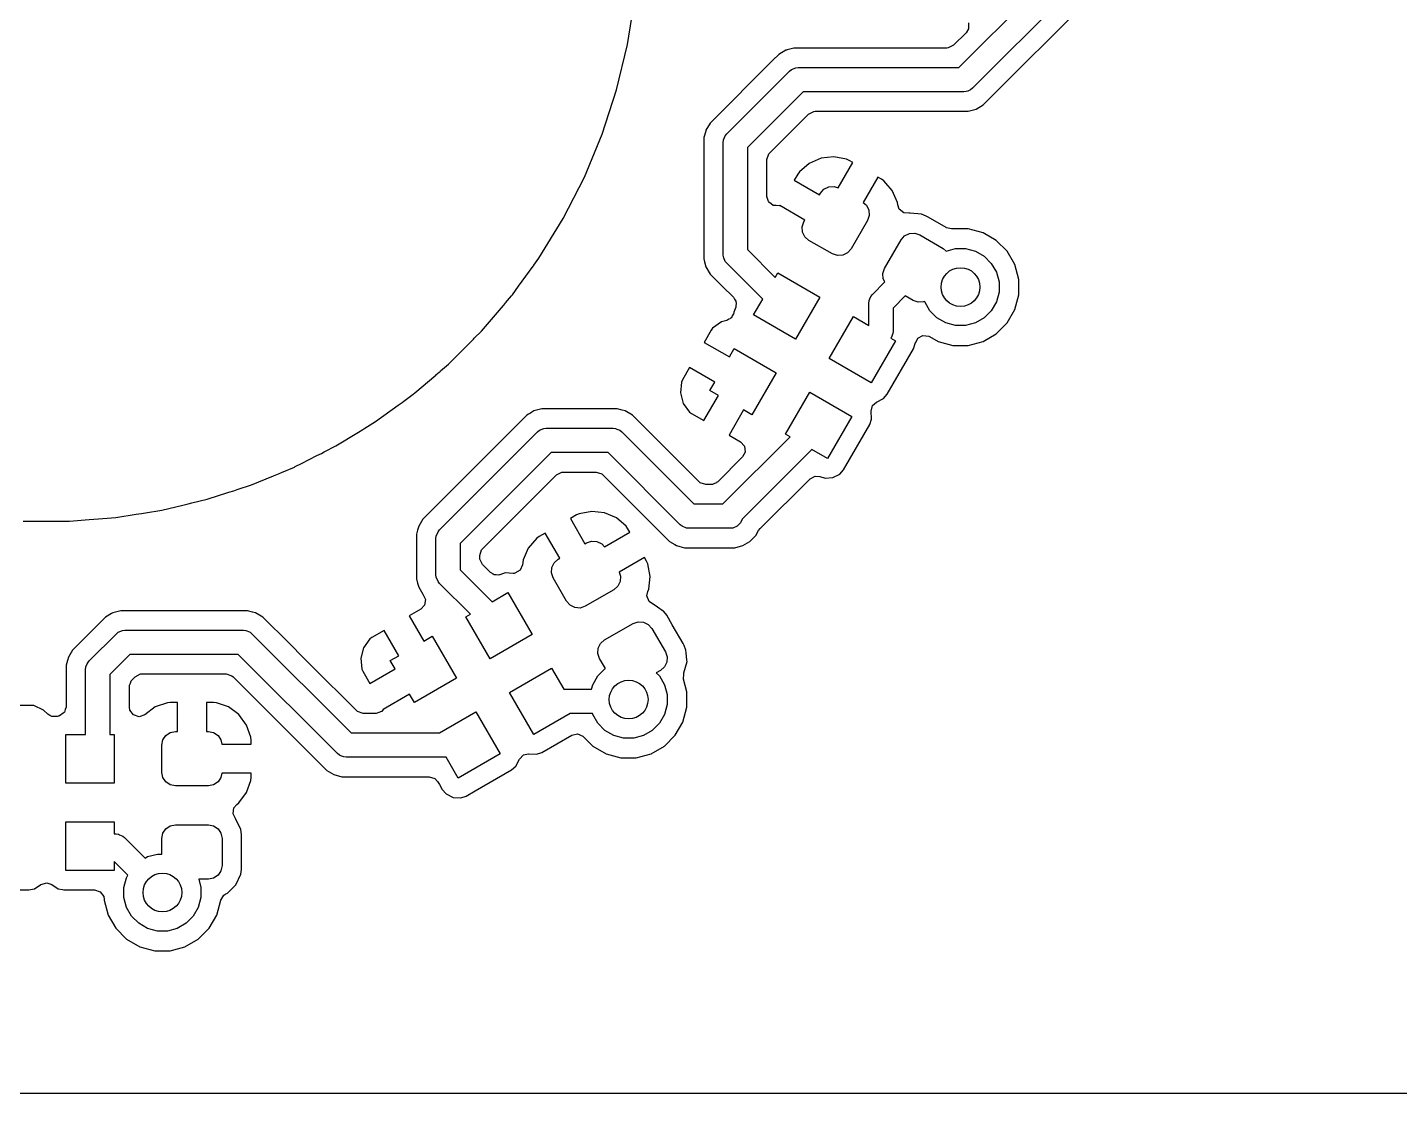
# Model space of a CAD drawing. Extents: x 0.79 to 7.64, y -5.35 to -0.98.
# Drawn here: x 4.205 to 4.762, y -5.354 to -4.922 of the extents above; entities that cross this region are included whole.
import ezdxf

# ---------------------------------------------------------------- set-up
doc = ezdxf.new("R2010")
doc.units = 0
doc.header["$MEASUREMENT"] = 0
doc.layers.add('BLACK', color=7, linetype='CONTINUOUS')

msp = doc.modelspace()

# ---------------------------------------------------------------- linework, layer by layer
at = {"layer": 'BLACK', "linetype": 'CONTINUOUS'}
for p, q in [((4.58279, -4.93813), (4.67461, -4.84631)), ((4.68301, -4.85183), (4.58831, -4.94653)), ((4.5927, -4.95331), (4.68978, -4.85622)), ((4.44834, -4.92878), (4.45129, -4.91014)), ((4.58671, -4.92004), (4.58671, -4.92244)), ((4.58576, -4.924), (4.58066, -4.92909)), ((4.58671, -4.92244), (4.58576, -4.924)), ((4.44394, -4.94713), (4.44834, -4.92878)), ((4.51263, -4.93111), (4.50971, -4.9328)), ((4.51281, -4.93106), (4.51263, -4.93111)), ((4.51308, -4.93099), (4.51281, -4.93106)), ((4.51281, -4.93106), (4.51281, -4.93106)), ((4.51589, -4.93024), (4.51308, -4.93099)), ((4.51927, -4.93024), (4.51589, -4.93024)), ((4.5779, -4.93024), (4.51927, -4.93024)), ((4.51927, -4.93024), (4.51927, -4.93024)), ((4.57851, -4.93019), (4.5779, -4.93024)), ((4.58066, -4.92909), (4.57851, -4.93019)), ((4.50732, -4.93518), (4.48187, -4.96064)), ((4.50971, -4.9328), (4.50732, -4.93518)), ((4.50732, -4.93518), (4.50732, -4.93518)), ((4.48865, -4.96502), (4.5141, -4.93957)), ((4.5141, -4.93957), (4.51484, -4.93896)), ((4.51484, -4.93896), (4.51662, -4.93822)), ((4.51662, -4.93822), (4.51758, -4.93813)), ((4.51758, -4.93813), (4.58279, -4.93813)), ((4.4381, -4.96508), (4.44394, -4.94713)), ((4.51962, -4.94797), (4.49705, -4.97054)), ((4.58483, -4.94797), (4.51962, -4.94797)), ((4.58579, -4.94788), (4.58483, -4.94797)), ((4.58637, -4.94764), (4.58579, -4.94788)), ((4.58579, -4.94788), (4.58579, -4.94788)), ((4.58756, -4.94714), (4.58637, -4.94764)), ((4.58831, -4.94653), (4.58756, -4.94714)), ((4.58756, -4.94714), (4.58756, -4.94714)), ((4.58977, -4.95499), (4.5927, -4.95331)), ((4.5927, -4.95331), (4.5927, -4.95331)), ((4.5927, -4.95331), (4.5927, -4.95331)), ((4.50608, -4.97267), (4.52175, -4.95701)), ((4.52175, -4.95701), (4.52389, -4.95591)), ((4.52389, -4.95591), (4.5245, -4.95587)), ((4.5245, -4.95587), (4.58651, -4.95587)), ((4.58651, -4.95587), (4.58977, -4.95499)), ((4.58651, -4.95587), (4.58651, -4.95587)), ((4.58977, -4.95499), (4.58977, -4.95499)), ((4.58977, -4.95499), (4.58977, -4.95499)), ((4.43088, -4.98252), (4.4381, -4.96508)), ((4.4801, -4.96388), (4.47939, -4.96653)), ((4.48018, -4.96356), (4.4801, -4.96388)), ((4.48187, -4.96064), (4.48018, -4.96356)), ((4.48018, -4.96356), (4.48018, -4.96356)), ((4.48018, -4.96356), (4.48018, -4.96356)), ((4.48803, -4.96577), (4.48865, -4.96502)), ((4.47939, -4.96653), (4.47931, -4.96682)), ((4.47931, -4.96682), (4.47931, -5.01232)), ((4.47939, -4.96653), (4.47939, -4.96653)), ((4.4872, -4.9685), (4.4873, -4.96754)), ((4.4872, -5.01401), (4.4872, -4.9685)), ((4.4873, -4.96754), (4.48732, -4.96749)), ((4.48732, -4.96749), (4.48772, -4.96653)), ((4.48772, -4.96653), (4.48803, -4.96577)), ((4.48803, -4.96577), (4.48803, -4.96577)), ((4.49705, -4.97054), (4.49705, -5.01197)), ((4.50494, -4.97543), (4.50569, -4.97314)), ((4.50494, -4.98386), (4.50494, -4.97543)), ((4.50569, -4.97314), (4.50608, -4.97267)), ((4.52689, -4.97492), (4.5221, -4.97701)), ((4.53207, -4.97434), (4.52689, -4.97492)), ((4.52689, -4.97492), (4.52689, -4.97492)), ((4.53721, -4.97531), (4.53207, -4.97434)), ((4.53207, -4.97434), (4.53207, -4.97434)), ((4.53827, -4.9758), (4.53721, -4.97531)), ((4.53721, -4.97531), (4.53721, -4.97531)), ((4.53974, -4.97664), (4.53827, -4.9758)), ((4.51746, -4.98137), (4.51602, -4.98386)), ((4.51814, -4.98041), (4.51746, -4.98137)), ((4.5221, -4.97701), (4.51814, -4.98041)), ((4.5338, -4.98694), (4.53974, -4.97664)), ((4.42231, -4.99934), (4.43088, -4.98252)), ((4.50494, -4.9904), (4.50494, -4.98386)), ((4.51602, -4.98386), (4.52625, -4.98977)), ((4.52665, -4.98909), (4.52806, -4.98747)), ((4.52806, -4.98747), (4.52999, -4.98652)), ((4.52999, -4.98652), (4.53214, -4.98638)), ((4.53214, -4.98638), (4.5338, -4.98694)), ((4.54997, -4.98255), (4.54402, -4.99284)), ((4.55143, -4.98339), (4.54997, -4.98255)), ((4.54997, -4.98255), (4.54997, -4.98255)), ((4.55239, -4.98407), (4.55143, -4.98339)), ((4.5558, -4.98803), (4.55239, -4.98407)), ((4.55239, -4.98407), (4.55239, -4.98407)), ((4.50557, -4.99252), (4.50494, -4.9904)), ((4.50565, -4.99259), (4.50557, -4.99252)), ((4.50569, -4.99269), (4.50565, -4.99259)), ((4.50658, -4.99334), (4.50569, -4.99269)), ((4.52625, -4.98977), (4.52665, -4.98909)), ((4.54402, -4.99284), (4.54534, -4.994)), ((4.55789, -4.99282), (4.5558, -4.98803)), ((4.5558, -4.98803), (4.5558, -4.98803)), ((4.55801, -4.99387), (4.55789, -4.99282)), ((4.50744, -4.99404), (4.50658, -4.99334)), ((4.50755, -4.99404), (4.50744, -4.99404)), ((4.50763, -4.99411), (4.50755, -4.99404)), ((4.50874, -4.99411), (4.50763, -4.99411)), ((4.50985, -4.99416), (4.50874, -4.99411)), ((4.51012, -4.99409), (4.50985, -4.99416)), ((4.52035, -5), (4.51012, -4.99409)), ((4.54534, -4.994), (4.54629, -4.99593)), ((4.54643, -4.99807), (4.54574, -5.00011)), ((4.54629, -4.99593), (4.54643, -4.99807)), ((4.55861, -4.99556), (4.55801, -4.99387)), ((4.56048, -4.99707), (4.55861, -4.99556)), ((4.56262, -4.99719), (4.56048, -4.99707)), ((4.56263, -4.99721), (4.56262, -4.99719)), ((4.56279, -4.99719), (4.56263, -4.99721)), ((4.56289, -4.9972), (4.56279, -4.99719)), ((4.56297, -4.99718), (4.56289, -4.9972)), ((4.56767, -4.99759), (4.56297, -4.99718)), ((4.56297, -4.99718), (4.56297, -4.99718)), ((4.56948, -4.99834), (4.56767, -4.99759)), ((4.56949, -4.99834), (4.56948, -4.99834)), ((4.5704, -4.99887), (4.56949, -4.99834)), ((4.41245, -5.01543), (4.42231, -4.99934)), ((4.51926, -5.00271), (4.51995, -5.00068)), ((4.5194, -5.00486), (4.51926, -5.00271)), ((4.51995, -5.00068), (4.52035, -5)), ((4.54574, -5.00011), (4.53905, -5.0117)), ((4.57767, -5.00306), (4.5704, -4.99887)), ((4.57776, -5.00311), (4.57767, -5.00306)), ((4.57976, -5.00349), (4.57776, -5.00311)), ((4.58013, -5.00355), (4.57976, -5.00349)), ((4.58035, -5.00352), (4.58013, -5.00355)), ((4.58658, -5.00352), (4.58035, -5.00352)), ((4.58035, -5.00352), (4.58035, -5.00352)), ((4.59259, -5.00513), (4.58658, -5.00352)), ((4.52035, -5.00679), (4.5194, -5.00486)), ((4.52197, -5.00821), (4.52035, -5.00679)), ((4.53152, -5.01372), (4.52197, -5.00821)), ((4.55269, -5.01958), (4.55938, -5.00798)), ((4.55938, -5.00798), (4.5608, -5.00637)), ((4.5608, -5.00637), (4.56272, -5.00542)), ((4.56272, -5.00542), (4.56487, -5.00527)), ((4.56487, -5.00527), (4.56691, -5.00597)), ((4.56691, -5.00597), (4.57645, -5.01148)), ((4.59798, -5.00825), (4.59259, -5.00513)), ((4.60238, -5.01265), (4.59798, -5.00825)), ((4.47931, -5.01232), (4.47931, -5.01569)), ((4.4873, -5.01497), (4.4872, -5.01401)), ((4.48746, -5.01536), (4.4873, -5.01497)), ((4.4873, -5.01497), (4.4873, -5.01497)), ((4.49705, -5.01197), (4.50832, -5.02324)), ((4.53355, -5.01441), (4.53152, -5.01372)), ((4.5357, -5.01427), (4.53355, -5.01441)), ((4.53763, -5.01332), (4.5357, -5.01427)), ((4.53905, -5.0117), (4.53763, -5.01332)), ((4.57645, -5.01148), (4.57768, -5.01255)), ((4.57768, -5.01255), (4.58141, -5.01155)), ((4.58141, -5.01155), (4.58552, -5.01155)), ((4.58552, -5.01155), (4.58949, -5.01262)), ((4.58949, -5.01262), (4.59305, -5.01467)), ((4.59305, -5.01467), (4.59596, -5.01758)), ((4.6055, -5.01804), (4.60238, -5.01265)), ((4.4042, -5.02679), (4.41004, -5.01875)), ((4.41004, -5.01875), (4.41032, -5.01837)), ((4.41032, -5.01837), (4.41039, -5.01827)), ((4.41039, -5.01827), (4.41245, -5.01543)), ((4.47931, -5.01569), (4.47966, -5.01699)), ((4.47966, -5.01699), (4.48018, -5.01895)), ((4.48018, -5.01895), (4.48187, -5.02188)), ((4.48803, -5.01674), (4.48746, -5.01536)), ((4.48865, -5.01749), (4.48803, -5.01674)), ((4.48803, -5.01674), (4.48803, -5.01674)), ((4.50322, -5.03206), (4.48865, -5.01749)), ((4.55199, -5.02161), (4.55269, -5.01958)), ((4.59596, -5.01758), (4.59801, -5.02114)), ((4.60711, -5.02405), (4.6055, -5.01804)), ((4.48187, -5.02188), (4.48187, -5.02188)), ((4.48187, -5.02188), (4.48678, -5.02679)), ((4.50832, -5.02324), (4.50937, -5.02141)), ((4.50937, -5.02141), (4.52642, -5.03125)), ((4.5477, -5.03021), (4.5528, -5.02511)), ((4.55213, -5.02376), (4.55199, -5.02161)), ((4.5528, -5.02511), (4.55213, -5.02376)), ((4.59801, -5.02114), (4.59908, -5.02511)), ((4.59908, -5.02511), (4.59908, -5.02922)), ((4.60711, -5.03028), (4.60711, -5.02405)), ((4.39888, -5.0336), (4.40136, -5.0307)), ((4.40136, -5.0307), (4.40166, -5.03028)), ((4.40166, -5.03028), (4.4042, -5.02679)), ((4.48678, -5.02679), (4.49132, -5.03132)), ((4.49132, -5.03132), (4.49172, -5.03211)), ((4.52642, -5.03125), (4.51658, -5.0483)), ((4.5464, -5.03262), (4.54666, -5.032)), ((4.54666, -5.032), (4.54709, -5.03095)), ((4.54709, -5.03095), (4.5477, -5.03021)), ((4.54709, -5.03095), (4.54709, -5.03095)), ((4.56106, -5.03077), (4.5561, -5.03573)), ((4.56425, -5.03262), (4.56106, -5.03077)), ((4.59908, -5.02922), (4.59801, -5.03319)), ((4.6055, -5.03629), (4.60711, -5.03028)), ((4.3891, -5.04505), (4.39801, -5.03461)), ((4.39801, -5.03461), (4.3987, -5.03384)), ((4.3987, -5.03384), (4.39888, -5.0336)), ((4.49156, -5.03756), (4.49141, -5.03805)), ((4.49227, -5.03529), (4.49155, -5.03741)), ((4.49155, -5.03741), (4.49156, -5.03756)), ((4.49172, -5.03211), (4.49225, -5.03283)), ((4.49225, -5.03283), (4.49225, -5.03316)), ((4.49225, -5.03316), (4.49241, -5.03347)), ((4.49228, -5.03524), (4.49227, -5.03529)), ((4.49241, -5.03347), (4.49228, -5.03524)), ((4.49953, -5.03846), (4.50322, -5.03206)), ((4.54626, -5.03369), (4.54635, -5.03273)), ((4.54626, -5.04271), (4.54626, -5.03369)), ((4.54635, -5.03273), (4.5464, -5.03262)), ((4.5561, -5.03573), (4.5561, -5.04505)), ((4.56629, -5.03331), (4.56425, -5.03262)), ((4.56843, -5.03317), (4.56629, -5.03331)), ((4.56885, -5.03296), (4.56843, -5.03317)), ((4.56892, -5.03319), (4.56885, -5.03296)), ((4.57097, -5.03675), (4.56892, -5.03319)), ((4.57388, -5.03966), (4.57097, -5.03675)), ((4.59596, -5.03675), (4.59305, -5.03966)), ((4.59801, -5.03319), (4.59596, -5.03675)), ((4.60238, -5.04168), (4.6055, -5.03629)), ((4.48646, -5.04126), (4.4829, -5.04386)), ((4.48869, -5.04066), (4.48646, -5.04126)), ((4.48646, -5.04126), (4.48646, -5.04126)), ((4.48945, -5.04021), (4.48869, -5.04066)), ((4.49001, -5.04002), (4.48945, -5.04021)), ((4.49019, -5.03977), (4.49001, -5.04002)), ((4.49051, -5.03958), (4.49019, -5.03977)), ((4.49089, -5.03878), (4.49051, -5.03958)), ((4.49141, -5.03805), (4.49089, -5.03878)), ((4.51658, -5.0483), (4.49953, -5.03846)), ((4.53021, -5.05617), (4.54006, -5.03913)), ((4.54006, -5.03913), (4.54626, -5.04271)), ((4.57744, -5.04171), (4.57388, -5.03966)), ((4.58141, -5.04278), (4.57744, -5.04171)), ((4.58552, -5.04278), (4.58141, -5.04278)), ((4.58949, -5.04171), (4.58552, -5.04278)), ((4.59305, -5.03966), (4.58949, -5.04171)), ((4.59798, -5.04608), (4.60238, -5.04168)), ((4.38483, -5.04932), (4.38587, -5.04832)), ((4.38587, -5.04832), (4.38619, -5.04796)), ((4.38619, -5.04796), (4.3891, -5.04505)), ((4.48231, -5.04466), (4.47946, -5.0496)), ((4.4829, -5.04386), (4.48231, -5.04466)), ((4.48231, -5.04466), (4.48231, -5.04466)), ((4.4829, -5.04386), (4.4829, -5.04386)), ((4.55527, -5.04778), (4.5552, -5.04787)), ((4.5552, -5.04787), (4.5571, -5.04897)), ((4.55601, -5.04601), (4.55527, -5.04778)), ((4.5561, -5.04505), (4.55601, -5.04601)), ((4.56527, -5.04967), (4.56611, -5.0479)), ((4.56611, -5.0479), (4.56823, -5.04675)), ((4.56823, -5.04675), (4.57062, -5.04706)), ((4.57062, -5.04706), (4.57089, -5.0472)), ((4.57089, -5.0472), (4.57434, -5.0492)), ((4.59259, -5.0492), (4.59798, -5.04608)), ((4.37576, -5.05839), (4.38483, -5.04932)), ((4.47946, -5.0496), (4.47946, -5.0496)), ((4.47946, -5.0496), (4.48969, -5.0555)), ((4.48969, -5.0555), (4.49165, -5.05209)), ((4.49165, -5.05209), (4.5087, -5.06194)), ((4.5571, -5.04897), (4.54726, -5.06602)), ((4.55371, -5.07064), (4.56433, -5.05224)), ((4.56433, -5.05224), (4.56508, -5.05002)), ((4.56508, -5.05002), (4.56521, -5.04965)), ((4.56508, -5.05002), (4.56508, -5.05002)), ((4.56521, -5.04965), (4.56527, -5.04967)), ((4.57434, -5.0492), (4.58035, -5.05081)), ((4.58035, -5.05081), (4.58035, -5.05081)), ((4.58035, -5.05081), (4.58658, -5.05081)), ((4.58658, -5.05081), (4.59259, -5.0492)), ((4.58658, -5.05081), (4.58658, -5.05081)), ((4.37248, -5.0612), (4.37576, -5.05839)), ((4.47355, -5.05983), (4.4707, -5.06476)), ((4.48378, -5.06573), (4.47355, -5.05983)), ((4.54726, -5.06602), (4.53021, -5.05617)), ((4.36209, -5.07007), (4.37055, -5.06284)), ((4.37055, -5.06284), (4.37061, -5.06279)), ((4.37061, -5.06279), (4.37192, -5.06172)), ((4.37192, -5.06172), (4.37231, -5.06135)), ((4.37231, -5.06135), (4.37248, -5.0612)), ((4.4707, -5.06476), (4.47031, -5.06568)), ((4.5087, -5.06194), (4.49886, -5.07898)), ((4.35757, -5.07344), (4.36141, -5.07065)), ((4.36141, -5.07065), (4.36209, -5.07007)), ((4.47031, -5.06568), (4.46983, -5.07007)), ((4.46983, -5.07007), (4.47097, -5.07433)), ((4.46983, -5.07007), (4.46983, -5.07007)), ((4.47031, -5.06568), (4.47031, -5.06568)), ((4.48181, -5.06914), (4.48378, -5.06573)), ((4.48522, -5.07111), (4.48181, -5.06914)), ((4.5125, -5.08686), (4.52234, -5.06981)), ((4.52234, -5.06981), (4.53939, -5.07965)), ((4.55216, -5.0724), (4.55371, -5.07064)), ((4.34614, -5.08174), (4.35534, -5.07505)), ((4.35534, -5.07505), (4.35693, -5.07396)), ((4.35693, -5.07396), (4.35757, -5.07344)), ((4.41367, -5.07656), (4.41041, -5.07743)), ((4.41704, -5.07656), (4.41367, -5.07656)), ((4.41367, -5.07656), (4.41367, -5.07656)), ((4.41728, -5.07656), (4.41704, -5.07656)), ((4.44421, -5.07656), (4.41728, -5.07656)), ((4.41728, -5.07656), (4.41728, -5.07656)), ((4.4462, -5.07709), (4.44421, -5.07656)), ((4.44421, -5.07656), (4.44421, -5.07656)), ((4.47097, -5.07433), (4.47358, -5.0779)), ((4.47932, -5.08134), (4.48522, -5.07111)), ((4.54716, -5.07755), (4.54775, -5.07521)), ((4.54775, -5.07521), (4.54933, -5.0738)), ((4.54933, -5.0738), (4.54934, -5.07379)), ((4.54934, -5.07379), (4.55216, -5.0724)), ((4.54934, -5.07379), (4.54934, -5.07379)), ((4.34182, -5.08439), (4.34614, -5.08174)), ((4.4051, -5.0815), (4.36534, -5.12127)), ((4.40749, -5.07912), (4.4051, -5.0815)), ((4.4051, -5.0815), (4.4051, -5.0815)), ((4.40817, -5.07872), (4.40749, -5.07912)), ((4.40895, -5.07827), (4.40817, -5.07872)), ((4.4096, -5.0779), (4.40895, -5.07827)), ((4.41041, -5.07743), (4.4096, -5.0779)), ((4.44747, -5.07743), (4.4462, -5.07709)), ((4.45039, -5.07912), (4.44747, -5.07743)), ((4.44747, -5.07743), (4.44747, -5.07743)), ((4.46458, -5.09331), (4.45039, -5.07912)), ((4.45039, -5.07912), (4.45039, -5.07912)), ((4.45039, -5.07912), (4.45039, -5.07912)), ((4.47358, -5.0779), (4.47358, -5.0779)), ((4.47358, -5.0779), (4.47438, -5.07849)), ((4.47438, -5.07849), (4.47932, -5.08134)), ((4.49545, -5.07702), (4.48954, -5.08725)), ((4.49886, -5.07898), (4.49545, -5.07702)), ((4.53939, -5.07965), (4.52955, -5.0967)), ((4.54661, -5.08293), (4.54737, -5.0807)), ((4.54716, -5.07757), (4.54716, -5.07755)), ((4.54737, -5.0807), (4.54716, -5.07757)), ((4.54716, -5.07757), (4.54716, -5.07757)), ((4.33004, -5.09161), (4.33922, -5.08598)), ((4.33922, -5.08598), (4.34101, -5.08495)), ((4.34101, -5.08495), (4.34182, -5.08439)), ((4.37211, -5.12565), (4.41187, -5.08589)), ((4.41187, -5.08589), (4.41262, -5.08528)), ((4.41262, -5.08528), (4.41439, -5.08454)), ((4.41439, -5.08454), (4.41535, -5.08445)), ((4.41535, -5.08445), (4.44252, -5.08445)), ((4.44252, -5.08445), (4.44348, -5.08454)), ((4.44348, -5.08454), (4.44348, -5.08454)), ((4.44348, -5.08454), (4.444, -5.08476)), ((4.444, -5.08476), (4.44525, -5.08528)), ((4.44525, -5.08528), (4.44525, -5.08528)), ((4.44525, -5.08528), (4.446, -5.08589)), ((4.446, -5.08589), (4.47527, -5.11516)), ((4.48954, -5.08725), (4.4942, -5.08993)), ((4.51432, -5.08791), (4.5125, -5.08686)), ((4.53599, -5.10132), (4.54661, -5.08293)), ((4.32525, -5.09405), (4.33004, -5.09161)), ((4.48708, -5.11516), (4.51432, -5.08791)), ((4.4942, -5.08993), (4.49581, -5.09172)), ((4.52315, -5.09301), (4.49489, -5.12127)), ((4.49581, -5.09172), (4.49607, -5.09412)), ((4.52955, -5.0967), (4.52315, -5.09301)), ((4.31354, -5.10001), (4.31613, -5.09869)), ((4.31613, -5.09869), (4.32232, -5.09554)), ((4.32232, -5.09554), (4.32425, -5.09462)), ((4.32425, -5.09462), (4.32525, -5.09405)), ((4.41739, -5.09429), (4.38051, -5.13117)), ((4.44048, -5.09429), (4.41739, -5.09429)), ((4.46975, -5.12356), (4.44048, -5.09429)), ((4.47739, -5.10612), (4.46458, -5.09331)), ((4.49501, -5.09607), (4.48495, -5.10612)), ((4.49607, -5.09412), (4.49501, -5.09607)), ((4.29579, -5.1074), (4.30474, -5.10369)), ((4.30474, -5.10369), (4.30677, -5.10292)), ((4.30677, -5.10292), (4.30795, -5.10236)), ((4.30795, -5.10236), (4.31323, -5.10017)), ((4.31323, -5.10017), (4.31354, -5.10001)), ((4.40181, -5.12103), (4.41952, -5.10333)), ((4.41952, -5.10333), (4.42167, -5.10223)), ((4.42167, -5.10223), (4.42228, -5.10219)), ((4.42228, -5.10219), (4.4356, -5.10219)), ((4.4356, -5.10219), (4.43789, -5.10293)), ((4.43789, -5.10293), (4.43835, -5.10333)), ((4.43835, -5.10333), (4.4507, -5.11568)), ((4.52241, -5.10491), (4.52456, -5.10382)), ((4.52456, -5.10382), (4.52642, -5.10398)), ((4.52642, -5.10398), (4.52849, -5.10468)), ((4.53163, -5.10448), (4.53444, -5.10309)), ((4.53444, -5.10309), (4.53599, -5.10132)), ((4.28659, -5.11038), (4.28868, -5.10978)), ((4.28868, -5.10978), (4.29003, -5.10927)), ((4.29003, -5.10927), (4.29579, -5.1074)), ((4.47786, -5.10652), (4.47739, -5.10612)), ((4.48015, -5.10726), (4.47786, -5.10652)), ((4.4822, -5.10726), (4.48015, -5.10726)), ((4.48281, -5.10722), (4.4822, -5.10726)), ((4.48362, -5.1068), (4.48281, -5.10722)), ((4.48449, -5.10652), (4.48362, -5.1068)), ((4.48467, -5.10626), (4.48449, -5.10652)), ((4.48495, -5.10612), (4.48467, -5.10626)), ((4.50219, -5.12513), (4.52241, -5.10491)), ((4.52849, -5.10468), (4.53163, -5.10448)), ((4.26799, -5.11559), (4.2701, -5.11516)), ((4.2701, -5.11516), (4.27162, -5.11472)), ((4.27162, -5.11472), (4.27784, -5.11323)), ((4.27784, -5.11323), (4.28659, -5.11038)), ((4.47527, -5.11516), (4.48708, -5.11516)), ((4.23375, -5.12115), (4.24085, -5.12059)), ((4.24085, -5.12059), (4.24906, -5.11929)), ((4.24906, -5.11929), (4.25114, -5.11903)), ((4.25114, -5.11903), (4.25281, -5.11869)), ((4.25281, -5.11869), (4.25949, -5.11763)), ((4.25949, -5.11763), (4.26799, -5.11559)), ((4.38955, -5.1333), (4.40181, -5.12103)), ((4.42768, -5.1196), (4.42519, -5.12103)), ((4.42519, -5.12103), (4.4311, -5.13126)), ((4.42519, -5.12103), (4.42519, -5.12103)), ((4.42875, -5.11911), (4.42768, -5.1196)), ((4.43388, -5.11814), (4.42875, -5.11911)), ((4.42875, -5.11911), (4.42875, -5.11911)), ((4.43907, -5.11872), (4.43388, -5.11814)), ((4.43388, -5.11814), (4.43388, -5.11814)), ((4.44386, -5.12081), (4.43907, -5.11872)), ((4.44782, -5.12422), (4.44386, -5.12081)), ((4.44386, -5.12081), (4.44386, -5.12081)), ((4.4507, -5.11568), (4.46297, -5.12795)), ((4.20316, -5.12207), (4.21067, -5.12207)), ((4.21067, -5.12207), (4.2126, -5.12214)), ((4.2126, -5.12214), (4.21453, -5.12207)), ((4.21453, -5.12207), (4.22203, -5.12207)), ((4.22203, -5.12207), (4.22991, -5.12145)), ((4.22203, -5.12207), (4.22203, -5.12207)), ((4.22991, -5.12145), (4.23193, -5.12137)), ((4.23193, -5.12137), (4.23375, -5.12115)), ((4.36322, -5.12579), (4.36278, -5.12745)), ((4.36342, -5.12503), (4.36322, -5.12579)), ((4.36365, -5.12419), (4.36342, -5.12503)), ((4.36342, -5.12503), (4.36342, -5.12503)), ((4.36534, -5.12127), (4.36365, -5.12419)), ((4.36365, -5.12419), (4.36365, -5.12419)), ((4.37076, -5.12817), (4.3715, -5.1264)), ((4.3715, -5.1264), (4.37211, -5.12565)), ((4.3715, -5.1264), (4.3715, -5.1264)), ((4.43905, -5.13259), (4.44934, -5.12664)), ((4.44849, -5.12517), (4.44782, -5.12422)), ((4.4485, -5.12517), (4.44849, -5.12517)), ((4.44934, -5.12664), (4.4485, -5.12517)), ((4.47049, -5.12417), (4.46975, -5.12356)), ((4.47227, -5.12491), (4.47049, -5.12417)), ((4.47323, -5.125), (4.47227, -5.12491)), ((4.49016, -5.125), (4.47323, -5.125)), ((4.49112, -5.12491), (4.49016, -5.125)), ((4.49289, -5.12417), (4.49112, -5.12491)), ((4.49425, -5.12281), (4.49289, -5.12417)), ((4.49489, -5.12127), (4.49425, -5.12281)), ((4.50041, -5.12795), (4.50157, -5.12594)), ((4.50157, -5.12594), (4.50219, -5.12513)), ((4.36278, -5.12745), (4.36278, -5.1422)), ((4.37067, -5.12913), (4.37076, -5.12817)), ((4.37067, -5.14389), (4.37067, -5.12913)), ((4.38051, -5.13117), (4.38051, -5.14185)), ((4.41152, -5.12906), (4.40811, -5.13302)), ((4.41248, -5.12838), (4.41152, -5.12906)), ((4.41152, -5.12906), (4.41152, -5.12906)), ((4.41496, -5.12694), (4.41248, -5.12838)), ((4.41248, -5.12838), (4.41248, -5.12838)), ((4.42087, -5.13717), (4.41496, -5.12694)), ((4.41496, -5.12694), (4.41496, -5.12694)), ((4.4311, -5.13126), (4.43178, -5.13087)), ((4.43178, -5.13087), (4.43382, -5.13018)), ((4.43382, -5.13018), (4.43596, -5.13032)), ((4.43596, -5.13032), (4.43789, -5.13127)), ((4.43789, -5.13127), (4.43905, -5.13259)), ((4.46297, -5.12795), (4.46297, -5.12795)), ((4.46297, -5.12795), (4.46536, -5.13033)), ((4.46536, -5.13033), (4.46752, -5.13158)), ((4.46752, -5.13158), (4.46828, -5.13202)), ((4.46828, -5.13202), (4.46828, -5.13202)), ((4.46828, -5.13202), (4.46828, -5.13202)), ((4.46828, -5.13202), (4.46965, -5.13239)), ((4.49184, -5.13289), (4.4951, -5.13202)), ((4.4951, -5.13202), (4.49803, -5.13033)), ((4.49803, -5.13033), (4.50041, -5.12795)), ((4.38841, -5.13606), (4.38915, -5.13377)), ((4.38841, -5.13697), (4.38841, -5.13606)), ((4.38845, -5.13758), (4.38841, -5.13697)), ((4.38955, -5.13972), (4.38845, -5.13758)), ((4.38915, -5.13377), (4.38955, -5.1333)), ((4.40602, -5.1378), (4.40579, -5.13986)), ((4.40811, -5.13302), (4.40602, -5.1378)), ((4.40602, -5.1378), (4.40602, -5.1378)), ((4.41857, -5.13898), (4.42019, -5.13756)), ((4.42019, -5.13756), (4.42087, -5.13717)), ((4.45525, -5.13687), (4.44495, -5.14281)), ((4.45609, -5.13834), (4.45525, -5.13687)), ((4.46965, -5.13239), (4.47154, -5.13289)), ((4.47154, -5.13289), (4.47154, -5.13289)), ((4.47154, -5.13289), (4.47154, -5.13289)), ((4.47154, -5.13289), (4.47515, -5.13289)), ((4.47515, -5.13289), (4.47515, -5.13289)), ((4.47515, -5.13289), (4.49184, -5.13289)), ((4.49184, -5.13289), (4.49184, -5.13289)), ((4.36278, -5.1422), (4.36278, -5.14558)), ((4.38051, -5.14185), (4.39346, -5.1548)), ((4.39272, -5.14289), (4.38955, -5.13972)), ((4.39328, -5.14323), (4.39272, -5.14289)), ((4.39354, -5.14352), (4.39328, -5.14323)), ((4.3988, -5.14312), (4.39658, -5.14388)), ((4.40193, -5.14333), (4.3988, -5.14312)), ((4.40196, -5.14334), (4.40193, -5.14333)), ((4.40235, -5.1433), (4.40196, -5.14334)), ((4.4027, -5.14324), (4.40235, -5.1433)), ((4.40479, -5.14205), (4.4027, -5.14324)), ((4.40579, -5.13986), (4.40479, -5.14205)), ((4.41748, -5.14306), (4.41762, -5.14091)), ((4.41817, -5.14509), (4.41748, -5.14306)), ((4.41762, -5.14091), (4.41857, -5.13898)), ((4.44495, -5.14281), (4.44551, -5.14447)), ((4.45658, -5.1394), (4.45609, -5.13834)), ((4.45755, -5.14453), (4.45658, -5.1394)), ((4.36278, -5.14558), (4.36322, -5.14725)), ((4.36322, -5.14725), (4.36365, -5.14884)), ((4.36365, -5.14884), (4.36534, -5.15176)), ((4.37076, -5.14485), (4.37067, -5.14389)), ((4.3715, -5.14662), (4.37076, -5.14485)), ((4.37211, -5.14737), (4.3715, -5.14662)), ((4.3715, -5.14662), (4.3715, -5.14662)), ((4.38463, -5.15989), (4.37211, -5.14737)), ((4.39387, -5.14359), (4.39354, -5.14352)), ((4.39432, -5.14386), (4.39387, -5.14359)), ((4.39512, -5.14385), (4.39432, -5.14386)), ((4.3959, -5.14401), (4.39512, -5.14385)), ((4.39645, -5.14395), (4.3959, -5.14401)), ((4.39658, -5.14388), (4.39645, -5.14395)), ((4.42368, -5.15464), (4.41817, -5.14509)), ((4.44442, -5.14855), (4.4428, -5.14996)), ((4.44537, -5.14662), (4.44442, -5.14855)), ((4.44551, -5.14447), (4.44537, -5.14662)), ((4.45697, -5.14972), (4.45755, -5.14453)), ((4.45755, -5.14453), (4.45755, -5.14453)), ((4.36534, -5.15176), (4.36549, -5.15196)), ((4.36549, -5.15196), (4.36545, -5.152)), ((4.36545, -5.152), (4.36641, -5.15388)), ((4.36641, -5.15388), (4.36603, -5.15626)), ((4.39346, -5.1548), (4.39985, -5.1511)), ((4.39985, -5.1511), (4.40969, -5.16815)), ((4.4428, -5.14996), (4.43121, -5.15666)), ((4.45623, -5.15246), (4.45655, -5.15069)), ((4.45709, -5.15471), (4.45623, -5.15246)), ((4.45655, -5.15069), (4.45697, -5.14972)), ((4.45697, -5.14972), (4.45697, -5.14972)), ((4.23905, -5.1596), (4.23662, -5.16101)), ((4.23954, -5.15932), (4.23905, -5.1596)), ((4.23905, -5.1596), (4.23905, -5.1596)), ((4.2428, -5.15844), (4.23954, -5.15932)), ((4.23954, -5.15932), (4.23954, -5.15932)), ((4.23954, -5.15932), (4.23954, -5.15932)), ((4.24618, -5.15844), (4.2428, -5.15844)), ((4.29421, -5.15844), (4.24618, -5.15844)), ((4.2962, -5.15898), (4.29421, -5.15844)), ((4.29747, -5.15932), (4.2962, -5.15898)), ((4.30039, -5.16101), (4.29747, -5.15932)), ((4.29747, -5.15932), (4.29747, -5.15932)), ((4.36451, -5.15787), (4.35985, -5.16056)), ((4.36603, -5.15626), (4.36451, -5.15787)), ((4.3828, -5.16095), (4.38463, -5.15989)), ((4.4251, -5.15626), (4.42368, -5.15464)), ((4.42703, -5.15721), (4.4251, -5.15626)), ((4.42918, -5.15735), (4.42703, -5.15721)), ((4.43121, -5.15666), (4.42918, -5.15735)), ((4.45889, -5.15587), (4.45709, -5.15471)), ((4.45888, -5.15589), (4.45889, -5.15587)), ((4.45903, -5.15596), (4.45888, -5.15589)), ((4.45911, -5.15602), (4.45903, -5.15596)), ((4.45919, -5.15604), (4.45911, -5.15602)), ((4.46051, -5.15696), (4.45919, -5.15604)), ((4.45919, -5.15604), (4.45919, -5.15604)), ((4.46281, -5.15858), (4.46051, -5.15696)), ((4.46306, -5.15875), (4.46281, -5.15858)), ((4.46426, -5.16031), (4.46306, -5.15875)), ((4.23446, -5.16317), (4.22321, -5.17441)), ((4.23662, -5.16101), (4.23446, -5.16317)), ((4.23446, -5.16317), (4.23446, -5.16317)), ((4.23446, -5.16317), (4.23446, -5.16317)), ((4.23446, -5.16317), (4.23446, -5.16317)), ((4.31107, -5.17168), (4.30039, -5.16101)), ((4.30039, -5.16101), (4.30039, -5.16101)), ((4.30039, -5.16101), (4.30039, -5.16101)), ((4.30039, -5.16101), (4.30039, -5.16101)), ((4.35985, -5.16056), (4.36576, -5.17079)), ((4.39265, -5.17799), (4.3828, -5.16095)), ((4.43909, -5.17029), (4.45068, -5.1636)), ((4.45068, -5.1636), (4.45271, -5.16291)), ((4.45271, -5.16291), (4.45486, -5.16305)), ((4.45486, -5.16305), (4.45679, -5.164)), ((4.45679, -5.164), (4.45821, -5.16562)), ((4.45821, -5.16562), (4.46372, -5.17517)), ((4.46653, -5.16424), (4.46426, -5.16031)), ((4.47089, -5.17179), (4.46653, -5.16424)), ((4.22998, -5.1788), (4.24101, -5.16778)), ((4.24101, -5.16778), (4.24175, -5.16717)), ((4.24175, -5.16717), (4.24353, -5.16643)), ((4.24353, -5.16643), (4.24449, -5.16634)), ((4.24353, -5.16643), (4.24353, -5.16643)), ((4.24449, -5.16634), (4.29252, -5.16634)), ((4.29252, -5.16634), (4.29348, -5.16643)), ((4.29348, -5.16643), (4.29348, -5.16643)), ((4.29348, -5.16643), (4.29388, -5.1666)), ((4.29388, -5.1666), (4.29525, -5.16717)), ((4.29525, -5.16717), (4.29525, -5.16717)), ((4.29525, -5.16717), (4.296, -5.16778)), ((4.296, -5.16778), (4.33625, -5.20803)), ((4.34389, -5.16991), (4.34128, -5.17347)), ((4.34468, -5.16932), (4.34389, -5.16991)), ((4.34962, -5.16646), (4.34468, -5.16932)), ((4.35553, -5.17669), (4.34962, -5.16646)), ((4.36576, -5.17079), (4.36917, -5.16882)), ((4.36917, -5.16882), (4.37901, -5.18587)), ((4.40969, -5.16815), (4.39265, -5.17799)), ((4.43747, -5.17171), (4.43909, -5.17029)), ((4.22321, -5.17442), (4.22152, -5.17734)), ((4.22321, -5.17441), (4.22321, -5.17442)), ((4.24653, -5.17618), (4.23839, -5.18432)), ((4.29048, -5.17618), (4.24653, -5.17618)), ((4.33073, -5.21643), (4.29048, -5.17618)), ((4.31712, -5.17774), (4.31107, -5.17168)), ((4.34128, -5.17347), (4.34014, -5.17774)), ((4.34128, -5.17347), (4.34128, -5.17347)), ((4.35212, -5.17866), (4.35553, -5.17669)), ((4.43638, -5.17579), (4.43652, -5.17364)), ((4.43707, -5.17782), (4.43638, -5.17579)), ((4.43652, -5.17364), (4.43747, -5.17171)), ((4.46372, -5.17517), (4.46441, -5.1772)), ((4.47134, -5.17258), (4.47089, -5.17179)), ((4.47209, -5.1744), (4.47134, -5.17258)), ((4.4722, -5.1756), (4.47209, -5.1744)), ((4.47245, -5.17852), (4.4722, -5.1756)), ((4.22119, -5.17859), (4.22065, -5.1806)), ((4.22065, -5.1806), (4.22065, -5.19738)), ((4.22152, -5.17734), (4.22119, -5.17859)), ((4.22119, -5.17859), (4.22119, -5.17859)), ((4.22152, -5.17734), (4.22152, -5.17734)), ((4.22854, -5.18228), (4.22864, -5.18132)), ((4.22854, -5.20866), (4.22854, -5.18228)), ((4.22864, -5.18132), (4.22866, -5.18128)), ((4.22866, -5.18128), (4.22919, -5.17998)), ((4.22919, -5.17998), (4.22937, -5.17955)), ((4.22937, -5.17955), (4.22998, -5.1788)), ((4.22937, -5.17955), (4.22937, -5.17955)), ((4.31994, -5.18055), (4.31712, -5.17774)), ((4.33838, -5.19899), (4.31994, -5.18055)), ((4.34014, -5.17774), (4.34061, -5.18213)), ((4.34014, -5.17774), (4.34014, -5.17774)), ((4.34061, -5.18213), (4.34061, -5.18213)), ((4.34061, -5.18213), (4.34101, -5.18304)), ((4.34386, -5.18798), (4.35409, -5.18207)), ((4.35409, -5.18207), (4.35212, -5.17866)), ((4.40052, -5.19163), (4.41757, -5.18179)), ((4.41757, -5.18179), (4.42249, -5.19031)), ((4.43633, -5.1849), (4.43923, -5.18199)), ((4.43942, -5.18189), (4.43707, -5.17782)), ((4.43923, -5.18199), (4.43942, -5.18189)), ((4.46332, -5.18128), (4.4617, -5.18269)), ((4.46427, -5.17935), (4.46332, -5.18128)), ((4.46441, -5.1772), (4.46427, -5.17935)), ((4.47128, -5.18367), (4.47251, -5.17911)), ((4.47251, -5.17911), (4.47245, -5.17852)), ((4.23839, -5.18432), (4.23839, -5.20866)), ((4.24633, -5.1886), (4.24674, -5.18778)), ((4.24674, -5.18778), (4.24702, -5.18692)), ((4.24702, -5.18692), (4.24742, -5.18645)), ((4.24742, -5.18645), (4.24865, -5.18522)), ((4.24865, -5.18522), (4.2508, -5.18412)), ((4.2508, -5.18412), (4.25141, -5.18407)), ((4.25141, -5.18407), (4.2856, -5.18407)), ((4.2856, -5.18407), (4.28789, -5.18482)), ((4.28789, -5.18482), (4.28835, -5.18522)), ((4.28835, -5.18522), (4.32396, -5.22082)), ((4.34101, -5.18304), (4.34386, -5.18798)), ((4.37901, -5.18587), (4.36196, -5.19571)), ((4.43427, -5.18846), (4.43633, -5.1849)), ((4.4617, -5.18269), (4.46006, -5.18364)), ((4.46006, -5.18364), (4.46131, -5.1849)), ((4.46131, -5.1849), (4.46337, -5.18846)), ((4.47109, -5.18625), (4.47121, -5.18401)), ((4.47246, -5.19138), (4.47109, -5.18625)), ((4.47119, -5.184), (4.47121, -5.18395)), ((4.47121, -5.18401), (4.47119, -5.184)), ((4.47121, -5.18385), (4.47128, -5.1837)), ((4.47121, -5.18395), (4.47121, -5.18385)), ((4.47128, -5.1837), (4.47128, -5.18367)), ((4.24628, -5.18921), (4.24638, -5.18891)), ((4.24628, -5.19753), (4.24628, -5.18921)), ((4.24638, -5.18891), (4.24633, -5.1886)), ((4.34386, -5.18798), (4.34386, -5.18798)), ((4.35999, -5.1923), (4.34918, -5.19854)), ((4.36196, -5.19571), (4.35999, -5.1923)), ((4.41036, -5.20868), (4.40052, -5.19163)), ((4.42249, -5.19031), (4.43377, -5.19031)), ((4.43377, -5.19031), (4.43427, -5.18846)), ((4.46337, -5.18846), (4.46443, -5.19243)), ((4.46443, -5.19243), (4.46443, -5.19654)), ((4.47246, -5.1976), (4.47246, -5.19138)), ((4.20649, -5.19685), (4.20079, -5.19685)), ((4.20748, -5.19696), (4.20649, -5.19685)), ((4.21151, -5.19875), (4.20748, -5.19696)), ((4.21315, -5.20038), (4.21151, -5.19875)), ((4.22026, -5.19858), (4.21991, -5.19967)), ((4.22065, -5.19751), (4.22026, -5.19858)), ((4.22065, -5.19738), (4.22063, -5.19744)), ((4.22063, -5.19744), (4.22065, -5.19751)), ((4.24648, -5.19876), (4.24628, -5.19753)), ((4.24791, -5.2007), (4.24648, -5.19876)), ((4.25677, -5.1975), (4.25249, -5.20066)), ((4.2617, -5.19578), (4.25677, -5.1975)), ((4.26287, -5.19567), (4.2617, -5.19578)), ((4.2617, -5.19578), (4.2617, -5.19578)), ((4.26575, -5.19567), (4.26287, -5.19567)), ((4.26575, -5.20748), (4.26575, -5.19567)), ((4.26575, -5.19567), (4.26575, -5.19567)), ((4.28043, -5.19567), (4.27756, -5.19567)), ((4.27756, -5.19567), (4.27756, -5.19567)), ((4.27756, -5.19567), (4.27756, -5.20748)), ((4.2816, -5.19578), (4.28043, -5.19567)), ((4.28653, -5.1975), (4.2816, -5.19578)), ((4.29073, -5.2006), (4.28653, -5.1975)), ((4.33884, -5.19939), (4.33838, -5.19899)), ((4.34918, -5.19854), (4.34871, -5.19927)), ((4.46443, -5.19654), (4.46337, -5.20051)), ((4.47085, -5.20361), (4.47246, -5.1976)), ((4.21408, -5.2009), (4.21315, -5.20038)), ((4.21457, -5.20129), (4.21408, -5.2009)), ((4.21478, -5.2013), (4.21457, -5.20129)), ((4.21499, -5.20141), (4.21478, -5.2013)), ((4.21599, -5.20134), (4.21499, -5.20141)), ((4.21698, -5.20137), (4.21599, -5.20134)), ((4.21733, -5.20127), (4.21698, -5.20137)), ((4.21739, -5.20123), (4.21733, -5.20127)), ((4.21767, -5.20117), (4.21739, -5.20123)), ((4.21783, -5.20112), (4.21767, -5.20117)), ((4.21796, -5.20109), (4.21783, -5.20112)), ((4.2194, -5.20004), (4.21796, -5.20109)), ((4.21983, -5.19977), (4.2194, -5.20004)), ((4.21985, -5.19971), (4.21983, -5.19977)), ((4.21991, -5.19967), (4.21985, -5.19971)), ((4.25021, -5.20143), (4.24791, -5.2007)), ((4.25249, -5.20066), (4.25021, -5.20143)), ((4.29383, -5.20481), (4.29073, -5.2006)), ((4.29073, -5.2006), (4.29073, -5.2006)), ((4.34113, -5.20014), (4.33884, -5.19939)), ((4.34625, -5.20014), (4.34113, -5.20014)), ((4.34646, -5.20013), (4.34625, -5.20014)), ((4.34749, -5.19973), (4.34646, -5.20013)), ((4.34855, -5.19939), (4.34749, -5.19973)), ((4.34861, -5.1993), (4.34855, -5.19939)), ((4.34871, -5.19927), (4.34861, -5.1993)), ((4.37212, -5.20803), (4.38688, -5.19951)), ((4.38688, -5.19951), (4.39672, -5.21655)), ((4.42513, -5.20016), (4.41036, -5.20868)), ((4.43417, -5.20016), (4.42513, -5.20016)), ((4.43427, -5.20051), (4.43417, -5.20016)), ((4.43633, -5.20407), (4.43427, -5.20051)), ((4.43923, -5.20698), (4.43633, -5.20407)), ((4.46131, -5.20407), (4.45841, -5.20698)), ((4.46337, -5.20051), (4.46131, -5.20407)), ((4.46774, -5.209), (4.47085, -5.20361)), ((4.22047, -5.22835), (4.22047, -5.20866)), ((4.22047, -5.20866), (4.22854, -5.20866)), ((4.23839, -5.20866), (4.24016, -5.20866)), ((4.24016, -5.20866), (4.24016, -5.22835)), ((4.25987, -5.21088), (4.26106, -5.20909)), ((4.26106, -5.20909), (4.26285, -5.2079)), ((4.26285, -5.2079), (4.26496, -5.20748)), ((4.26496, -5.20748), (4.26575, -5.20748)), ((4.27756, -5.20748), (4.27835, -5.20748)), ((4.27835, -5.20748), (4.28046, -5.2079)), ((4.28046, -5.2079), (4.28224, -5.20909)), ((4.28224, -5.20909), (4.28344, -5.21088)), ((4.29556, -5.20974), (4.29383, -5.20481)), ((4.29567, -5.21091), (4.29556, -5.20974)), ((4.29556, -5.20974), (4.29556, -5.20974)), ((4.33625, -5.20803), (4.37212, -5.20803)), ((4.41364, -5.2159), (4.42573, -5.20892)), ((4.42573, -5.20892), (4.42809, -5.20842)), ((4.42809, -5.20842), (4.43029, -5.2094)), ((4.43029, -5.2094), (4.43044, -5.20954)), ((4.43044, -5.20954), (4.4343, -5.21341)), ((4.44279, -5.20904), (4.43923, -5.20698)), ((4.44676, -5.2101), (4.44279, -5.20904)), ((4.45087, -5.2101), (4.44676, -5.2101)), ((4.45485, -5.20904), (4.45087, -5.2101)), ((4.45841, -5.20698), (4.45485, -5.20904)), ((4.46334, -5.21341), (4.46774, -5.209)), ((4.25945, -5.21299), (4.25987, -5.21088)), ((4.25945, -5.22402), (4.25945, -5.21299)), ((4.28344, -5.21088), (4.28378, -5.2126)), ((4.28378, -5.2126), (4.29567, -5.2126)), ((4.29567, -5.2126), (4.29567, -5.21091)), ((4.29567, -5.2126), (4.29567, -5.2126)), ((4.4343, -5.21341), (4.43969, -5.21652)), ((4.45794, -5.21652), (4.46334, -5.21341)), ((4.32396, -5.22082), (4.32396, -5.22082)), ((4.32396, -5.22082), (4.32547, -5.22233)), ((4.33148, -5.21704), (4.33073, -5.21643)), ((4.33208, -5.21729), (4.33148, -5.21704)), ((4.33148, -5.21704), (4.33148, -5.21704)), ((4.33325, -5.21778), (4.33208, -5.21729)), ((4.33421, -5.21787), (4.33325, -5.21778)), ((4.33325, -5.21778), (4.33325, -5.21778)), ((4.37476, -5.21787), (4.33421, -5.21787)), ((4.37968, -5.2264), (4.37476, -5.21787)), ((4.39672, -5.21655), (4.37968, -5.2264)), ((4.40311, -5.22145), (4.4045, -5.21864)), ((4.4045, -5.21864), (4.40451, -5.21862)), ((4.4045, -5.21864), (4.4045, -5.21864)), ((4.40451, -5.21862), (4.40619, -5.21689)), ((4.40619, -5.21689), (4.40826, -5.21645)), ((4.40826, -5.21645), (4.40828, -5.21645)), ((4.40828, -5.21645), (4.40828, -5.21645)), ((4.40828, -5.21645), (4.41141, -5.21666)), ((4.41141, -5.21666), (4.41364, -5.2159)), ((4.43969, -5.21652), (4.44571, -5.21813)), ((4.44571, -5.21813), (4.44571, -5.21813)), ((4.44571, -5.21813), (4.45193, -5.21813)), ((4.45193, -5.21813), (4.45794, -5.21652)), ((4.45193, -5.21813), (4.45193, -5.21813)), ((4.25987, -5.22613), (4.25945, -5.22402)), ((4.26106, -5.22791), (4.25987, -5.22613)), ((4.28344, -5.22613), (4.28224, -5.22791)), ((4.28378, -5.22441), (4.28344, -5.22613)), ((4.29567, -5.22441), (4.28378, -5.22441)), ((4.29556, -5.22727), (4.29567, -5.2261)), ((4.29567, -5.2261), (4.29567, -5.22441)), ((4.29567, -5.22441), (4.29567, -5.22441)), ((4.32547, -5.22233), (4.32634, -5.2232)), ((4.32634, -5.2232), (4.32926, -5.22489)), ((4.32926, -5.22489), (4.33252, -5.22577)), ((4.33252, -5.22577), (4.36795, -5.22577)), ((4.36795, -5.22577), (4.37024, -5.22651)), ((4.37024, -5.22651), (4.37132, -5.22771)), ((4.3865, -5.23157), (4.40134, -5.223)), ((4.40134, -5.223), (4.40311, -5.22145)), ((4.24016, -5.22835), (4.22047, -5.22835)), ((4.26285, -5.22911), (4.26106, -5.22791)), ((4.26496, -5.22953), (4.26285, -5.22911)), ((4.27835, -5.22953), (4.26496, -5.22953)), ((4.28046, -5.22911), (4.27835, -5.22953)), ((4.28224, -5.22791), (4.28046, -5.22911)), ((4.29073, -5.2364), (4.29383, -5.2322)), ((4.29383, -5.2322), (4.29556, -5.22727)), ((4.37132, -5.22771), (4.37204, -5.22896)), ((4.37204, -5.22896), (4.37323, -5.23102)), ((4.37323, -5.23102), (4.37323, -5.23102)), ((4.37323, -5.23102), (4.37478, -5.23278)), ((4.38295, -5.23362), (4.3865, -5.23157)), ((4.28872, -5.2384), (4.28988, -5.23703)), ((4.28988, -5.23703), (4.29073, -5.2364)), ((4.29073, -5.2364), (4.29073, -5.2364)), ((4.37478, -5.23278), (4.37759, -5.23417)), ((4.37759, -5.23417), (4.38073, -5.23438)), ((4.38073, -5.23438), (4.38295, -5.23362)), ((4.28835, -5.24078), (4.28872, -5.2384)), ((4.28932, -5.24269), (4.28835, -5.24078)), ((4.2893, -5.2427), (4.28932, -5.24269)), ((4.2894, -5.24284), (4.2893, -5.2427)), ((4.28944, -5.24292), (4.2894, -5.24284)), ((4.2895, -5.24298), (4.28944, -5.24292)), ((4.29149, -5.24726), (4.2895, -5.24298)), ((4.2895, -5.24298), (4.2895, -5.24298)), ((4.2895, -5.24298), (4.2895, -5.24298)), ((4.22047, -5.26378), (4.22047, -5.24409)), ((4.22047, -5.24409), (4.24016, -5.24409)), ((4.24016, -5.24409), (4.24016, -5.24902)), ((4.24016, -5.24902), (4.24086, -5.24902)), ((4.24086, -5.24902), (4.24182, -5.24911)), ((4.24182, -5.24911), (4.24182, -5.24911)), ((4.24182, -5.24911), (4.24234, -5.24933)), ((4.25945, -5.25079), (4.25987, -5.24868)), ((4.25987, -5.24868), (4.26106, -5.24689)), ((4.26106, -5.24689), (4.26285, -5.2457)), ((4.26285, -5.2457), (4.26496, -5.24528)), ((4.26496, -5.24528), (4.27835, -5.24528)), ((4.27835, -5.24528), (4.28046, -5.2457)), ((4.28046, -5.2457), (4.28224, -5.24689)), ((4.28224, -5.24689), (4.28344, -5.24868)), ((4.28344, -5.24868), (4.28386, -5.25079)), ((4.29175, -5.24922), (4.29149, -5.24726)), ((4.29149, -5.24726), (4.29149, -5.24726)), ((4.24234, -5.24933), (4.2436, -5.24985)), ((4.2436, -5.24985), (4.2436, -5.24985)), ((4.2436, -5.24985), (4.24434, -5.25046)), ((4.24434, -5.25046), (4.25267, -5.25879)), ((4.25945, -5.25715), (4.25945, -5.25079)), ((4.28386, -5.25079), (4.28386, -5.26181)), ((4.29175, -5.26338), (4.29175, -5.24922)), ((4.24571, -5.26575), (4.24016, -5.26019)), ((4.24016, -5.26019), (4.24016, -5.26378)), ((4.25267, -5.25879), (4.25366, -5.25821)), ((4.25366, -5.25821), (4.25764, -5.25715)), ((4.25764, -5.25715), (4.25945, -5.25715)), ((4.24016, -5.26378), (4.22047, -5.26378)), ((4.24514, -5.26674), (4.24571, -5.26575)), ((4.28224, -5.26571), (4.28046, -5.2669)), ((4.28344, -5.26392), (4.28224, -5.26571)), ((4.28386, -5.26181), (4.28344, -5.26392)), ((4.2895, -5.26962), (4.29149, -5.26533)), ((4.29149, -5.26533), (4.29175, -5.26338)), ((4.2055, -5.27167), (4.2078, -5.27122)), ((4.2078, -5.27122), (4.21042, -5.26947)), ((4.21042, -5.26947), (4.21043, -5.26946)), ((4.21042, -5.26947), (4.21042, -5.26947)), ((4.21043, -5.26946), (4.21275, -5.2688)), ((4.21275, -5.2688), (4.21476, -5.26946)), ((4.21476, -5.26946), (4.21478, -5.26947)), ((4.21478, -5.26947), (4.21478, -5.26947)), ((4.21478, -5.26947), (4.21739, -5.27122)), ((4.21739, -5.27122), (4.21914, -5.27156)), ((4.24408, -5.27071), (4.24514, -5.26674)), ((4.24408, -5.27482), (4.24408, -5.27071)), ((4.27835, -5.26732), (4.2744, -5.26732)), ((4.2744, -5.26732), (4.2753, -5.27071)), ((4.2753, -5.27071), (4.2753, -5.27482)), ((4.28046, -5.2669), (4.27835, -5.26732)), ((4.28615, -5.27296), (4.2895, -5.26962)), ((4.18426, -5.27167), (4.2055, -5.27167)), ((4.2055, -5.27167), (4.2055, -5.27167)), ((4.21914, -5.27156), (4.21969, -5.27167)), ((4.21969, -5.27167), (4.21969, -5.27167)), ((4.21969, -5.27167), (4.21969, -5.27167)), ((4.21969, -5.27167), (4.23215, -5.27167)), ((4.23215, -5.27167), (4.23444, -5.27242)), ((4.23444, -5.27242), (4.23586, -5.27437)), ((4.23586, -5.27437), (4.23605, -5.27557)), ((4.23605, -5.27557), (4.23605, -5.27588)), ((4.23605, -5.27588), (4.23766, -5.28189)), ((4.24514, -5.27879), (4.24408, -5.27482)), ((4.2753, -5.27482), (4.27424, -5.27879)), ((4.28172, -5.28189), (4.28333, -5.27588)), ((4.28333, -5.27588), (4.28335, -5.2758)), ((4.28333, -5.27588), (4.28333, -5.27588)), ((4.28335, -5.2758), (4.28466, -5.27378)), ((4.28466, -5.27378), (4.28547, -5.27328)), ((4.28547, -5.27328), (4.28615, -5.27296)), ((4.23766, -5.28189), (4.24077, -5.28728)), ((4.2472, -5.28235), (4.24514, -5.27879)), ((4.2501, -5.28526), (4.2472, -5.28235)), ((4.27218, -5.28235), (4.26928, -5.28526)), ((4.27424, -5.27879), (4.27218, -5.28235)), ((4.27861, -5.28728), (4.28172, -5.28189)), ((4.24077, -5.28728), (4.24517, -5.29168)), ((4.25366, -5.28731), (4.2501, -5.28526)), ((4.25764, -5.28838), (4.25366, -5.28731)), ((4.26572, -5.28731), (4.26175, -5.28838)), ((4.26928, -5.28526), (4.26572, -5.28731)), ((4.27421, -5.29168), (4.27861, -5.28728)), ((4.24517, -5.29168), (4.25057, -5.29479)), ((4.26175, -5.28838), (4.25764, -5.28838)), ((4.26882, -5.29479), (4.27421, -5.29168)), ((4.25057, -5.29479), (4.25658, -5.29641)), ((4.25658, -5.29641), (4.25658, -5.29641)), ((4.25658, -5.29641), (4.2628, -5.29641)), ((4.2628, -5.29641), (4.26882, -5.29479)), ((4.2628, -5.29641), (4.2628, -5.29641)), ((7.44077, -5.35431), (0.98442, -5.35431))]:
    msp.add_line(p, q, dxfattribs=at)
at = {"layer": 'BLACK'}
for centre in [(4.58346, -5.02717), (4.44882, -5.19449), (4.25969, -5.27276)]:
    msp.add_circle(centre, 0.00787, dxfattribs=at)

doc.saveas('drawing.dxf')
